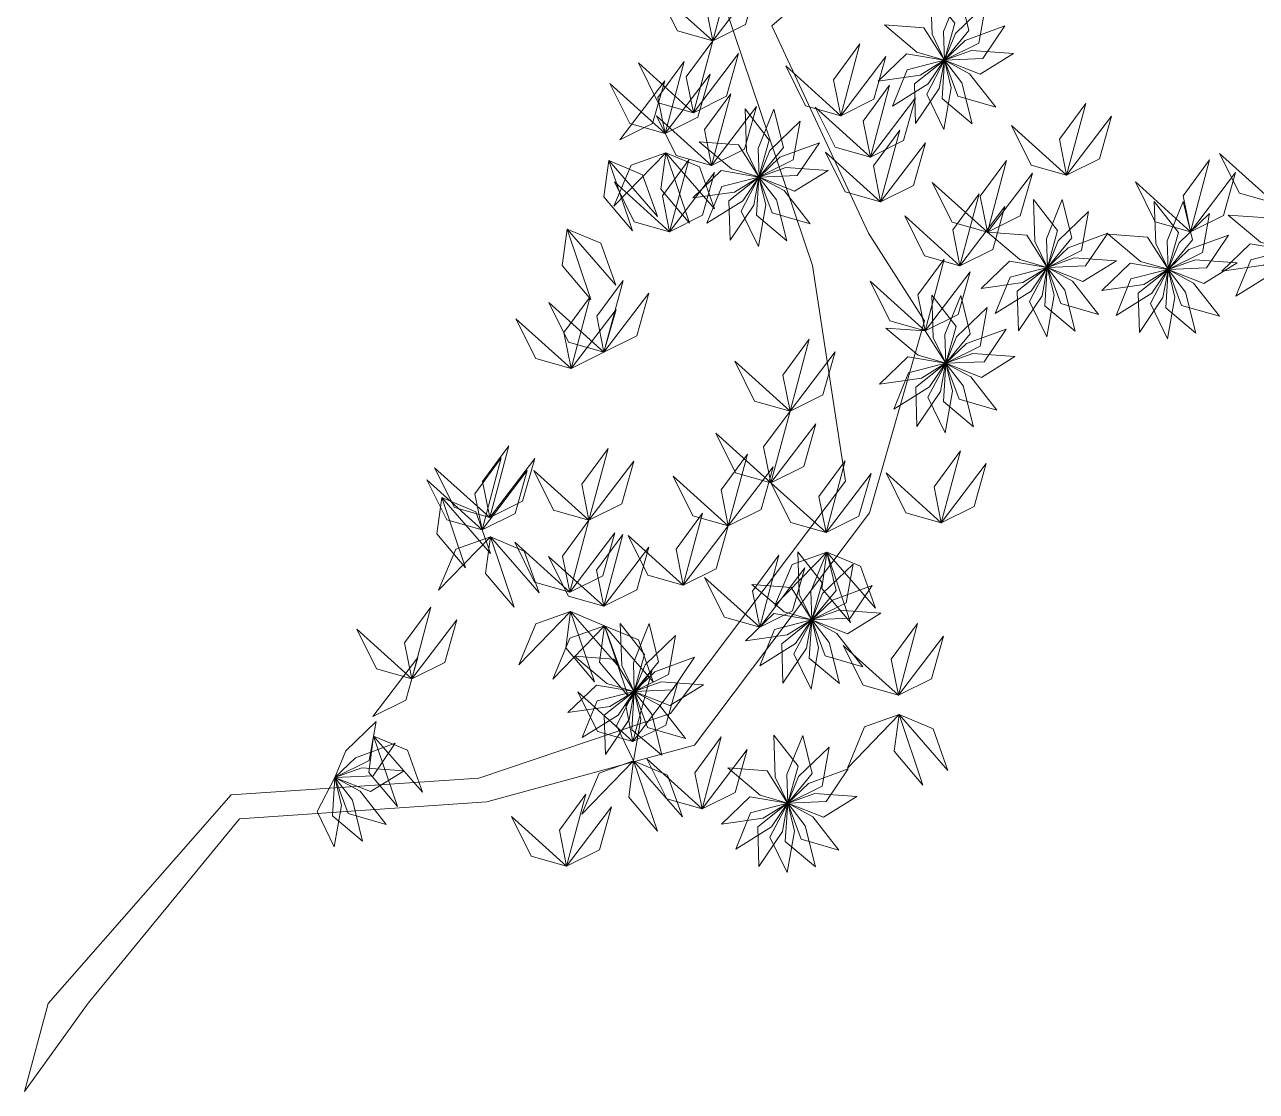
# Model space of a CAD drawing. Header units: inches. Extents: x -422522 to 22891, y -2973 to 414515.
# Drawn here: x 12101.3 to 12200.7, y 11305.6 to 11391.7 of the extents above; entities that cross this region are included whole.
import ezdxf

# ---------------------------------------------------------------- set-up
doc = ezdxf.new("R2010")
doc.units = ezdxf.units.IN
doc.header["$MEASUREMENT"] = 0
doc.layers.add('ARREDAMENTO', color=8, linetype='Continuous', lineweight=13)

msp = doc.modelspace()

# ---------------------------------------------------------------- linework, layer by layer
at = {"layer": 'ARREDAMENTO', "linetype": 'Continuous', "lineweight": 0}
msp.add_lwpolyline([(12162.45565, 11497.30445), (12175.40026, 11484.45842), (12182.53704, 11472.87968), (12180.10084, 11435.47286), (12183.38626, 11419.36586), (12155.73762, 11399.27151), (12164.86782, 11372.2256), (12167.5134, 11354.82657), (12153.39995, 11336.07371), (12137.94524, 11330.85616), (12117.96238, 11329.48995), (12103.19677, 11312.66894), (12101.28956, 11305.569), (12106.42061, 11312.6813), (12118.61453, 11327.5581), (12138.59739, 11328.92431), (12155.3441, 11333.50203), (12169.45755, 11352.25489), (12173.9118, 11367.74679), (12169.37134, 11374.822), (12161.57008, 11391.55647), (12184.06305, 11410.98626), (12214.43116, 11394.33834)], dxfattribs=at)
at = {"layer": 'ARREDAMENTO', "lineweight": 0}
for points in [[(12156.80956, 11390.35386), (12156.22462, 11393.26002), (12158.35202, 11396.15001), (12156.80956, 11390.35386)], [(12156.80956, 11390.35386), (12159.46337, 11391.67491), (12160.44037, 11395.12794), (12156.80956, 11390.35386)], [(12156.80956, 11390.35386), (12153.957, 11391.16061), (12152.35745, 11394.37298), (12156.80956, 11390.35386)], [(12174.38775, 11394.29119), (12174.50689, 11390.88484), (12175.51082, 11388.80812), (12176.34051, 11391.77891), (12174.38775, 11394.29119)], [(12176.71832, 11394.27222), (12175.44166, 11391.11191), (12175.51413, 11388.80639), (12177.48041, 11391.18288), (12176.71832, 11394.27222)], [(12178.83968, 11393.30696), (12176.38798, 11390.93914), (12175.51645, 11388.80347), (12178.27934, 11390.17474), (12178.83968, 11393.30696)], [(12170.67741, 11391.64134), (12173.28853, 11389.45058), (12175.5036, 11388.80706), (12173.85104, 11391.41148), (12170.67741, 11391.64134)], [(12180.38504, 11391.56232), (12177.18222, 11390.3964), (12175.51738, 11388.79985), (12178.59915, 11388.9288), (12180.38504, 11391.56232)], [(12155.26709, 11384.55771), (12154.68216, 11387.46387), (12156.80956, 11390.35386), (12155.26709, 11384.55771)], [(12167.15015, 11384.31582), (12166.56522, 11387.22198), (12168.69262, 11390.11197), (12167.15015, 11384.31582)], [(12155.26709, 11384.55771), (12157.92091, 11385.87876), (12158.8979, 11389.33179), (12155.26709, 11384.55771)], [(12167.15015, 11384.31582), (12169.80397, 11385.63687), (12170.78096, 11389.08989), (12167.15015, 11384.31582)], [(12170.16392, 11387.11092), (12173.53916, 11387.58546), (12175.49956, 11388.80098), (12172.45832, 11389.31558), (12170.16392, 11387.11092)], [(12181.08718, 11389.33995), (12177.68703, 11389.57754), (12175.51675, 11388.79617), (12178.38454, 11387.66051), (12181.08718, 11389.33995)], [(12155.26709, 11384.55771), (12152.41454, 11385.36446), (12150.81499, 11388.57683), (12155.26709, 11384.55771)], [(12152.96235, 11382.88753), (12152.37741, 11385.79368), (12154.50481, 11388.68368), (12152.96235, 11382.88753)], [(12167.15015, 11384.31582), (12164.2976, 11385.12256), (12162.69805, 11388.33493), (12167.15015, 11384.31582)], [(12171.31277, 11385.08311), (12174.2032, 11386.88945), (12175.49972, 11388.79725), (12172.5121, 11388.03038), (12171.31277, 11385.08311)], [(12173.18709, 11383.69788), (12175.09291, 11386.52371), (12175.50138, 11388.7939), (12173.08396, 11386.87816), (12173.18709, 11383.69788)], [(12175.46278, 11383.19478), (12176.05448, 11386.55146), (12175.50425, 11388.79153), (12174.07504, 11386.05815), (12175.46278, 11383.19478)], [(12177.74637, 11383.66077), (12176.92162, 11386.96792), (12175.50785, 11388.79052), (12175.31396, 11385.71215), (12177.74637, 11383.66077)], [(12179.64299, 11385.01529), (12177.5444, 11387.70107), (12175.51154, 11388.79107), (12176.5865, 11385.89997), (12179.64299, 11385.01529)], [(12149.30329, 11382.35408), (12151.95711, 11383.67513), (12152.9341, 11387.12815), (12149.30329, 11382.35408)], [(12152.96235, 11382.88753), (12155.61616, 11384.20858), (12156.59316, 11387.6616), (12152.96235, 11382.88753)], [(12152.96235, 11382.88753), (12150.10979, 11383.69427), (12148.51024, 11386.90664), (12152.96235, 11382.88753)], [(12156.72612, 11380.287), (12156.14119, 11383.19316), (12158.26859, 11386.08315), (12156.72612, 11380.287)], [(12169.53841, 11380.98092), (12168.95347, 11383.88708), (12171.08088, 11386.77707), (12169.53841, 11380.98092)], [(12156.72612, 11380.287), (12159.37994, 11381.60805), (12160.35693, 11385.06107), (12156.72612, 11380.287)], [(12169.53841, 11380.98092), (12166.68586, 11381.78767), (12165.08631, 11385.00004), (12169.53841, 11380.98092)], [(12169.53841, 11380.98092), (12172.19223, 11382.30197), (12173.16922, 11385.755), (12169.53841, 11380.98092)], [(12185.3707, 11379.51178), (12184.78576, 11382.41794), (12186.91316, 11385.30793), (12185.3707, 11379.51178)], [(12156.72612, 11380.287), (12153.87357, 11381.09375), (12152.27402, 11384.30612), (12156.72612, 11380.287)], [(12159.42041, 11384.85612), (12159.53954, 11381.44977), (12160.54348, 11379.37305), (12161.37316, 11382.34384), (12159.42041, 11384.85612)], [(12161.75098, 11384.83715), (12160.47432, 11381.67683), (12160.54679, 11379.37132), (12162.51307, 11381.74781), (12161.75098, 11384.83715)], [(12185.3707, 11379.51178), (12188.02451, 11380.83283), (12189.00151, 11384.28585), (12185.3707, 11379.51178)], [(12163.87234, 11383.87189), (12161.42064, 11381.50406), (12160.54911, 11379.3684), (12163.312, 11380.73967), (12163.87234, 11383.87189)], [(12170.35823, 11377.35716), (12169.77329, 11380.26332), (12171.90069, 11383.15331), (12170.35823, 11377.35716)], [(12185.3707, 11379.51178), (12182.51814, 11380.31852), (12180.91859, 11383.5309), (12185.3707, 11379.51178)], [(12155.71006, 11382.20627), (12158.32119, 11380.01551), (12160.53626, 11379.37198), (12158.8837, 11381.9764), (12155.71006, 11382.20627)], [(12165.4177, 11382.12725), (12162.21487, 11380.96132), (12160.55003, 11379.36478), (12163.63181, 11379.49373), (12165.4177, 11382.12725)], [(12170.35823, 11377.35716), (12173.01204, 11378.67821), (12173.98904, 11382.13123), (12170.35823, 11377.35716)], [(12153.01471, 11381.32054), (12150.22237, 11380.32517), (12148.84084, 11377.01318), (12153.01471, 11381.32054)], [(12153.01471, 11381.32054), (12152.62508, 11378.38182), (12154.94066, 11375.64029), (12153.01471, 11381.32054)], [(12153.01471, 11381.32054), (12155.75079, 11380.1796), (12156.95612, 11376.7995), (12153.01471, 11381.32054)], [(12170.35823, 11377.35716), (12167.50567, 11378.1639), (12165.90612, 11381.37627), (12170.35823, 11377.35716)], [(12202.16729, 11377.24695), (12199.31473, 11378.0537), (12197.71518, 11381.26607), (12202.16729, 11377.24695)], [(12148.41918, 11380.69676), (12148.02955, 11377.75804), (12150.34513, 11375.01651), (12148.41918, 11380.69676)], [(12148.41918, 11380.69676), (12151.15526, 11379.55582), (12152.36059, 11376.17572), (12148.41918, 11380.69676)], [(12153.33517, 11374.9548), (12152.75023, 11377.86096), (12154.87763, 11380.75095), (12153.33517, 11374.9548)], [(12166.11984, 11379.90488), (12162.71969, 11380.14246), (12160.54941, 11379.3611), (12163.4172, 11378.22543), (12166.11984, 11379.90488)], [(12178.97886, 11374.90737), (12178.39393, 11377.81353), (12180.52133, 11380.70352), (12178.97886, 11374.90737)], [(12195.36698, 11374.94657), (12194.78204, 11377.85273), (12196.90944, 11380.74272), (12195.36698, 11374.94657)], [(12153.33517, 11374.9548), (12155.98898, 11376.27585), (12156.96598, 11379.72888), (12153.33517, 11374.9548)], [(12155.19658, 11377.67585), (12158.57182, 11378.15039), (12160.53222, 11379.3659), (12157.49098, 11379.88051), (12155.19658, 11377.67585)], [(12156.34543, 11375.64803), (12159.23585, 11377.45438), (12160.53237, 11379.36217), (12157.54475, 11378.59531), (12156.34543, 11375.64803)], [(12158.21975, 11374.26281), (12160.12557, 11377.08863), (12160.53403, 11379.35883), (12158.11662, 11377.44309), (12158.21975, 11374.26281)], [(12160.49544, 11373.7597), (12161.08713, 11377.11639), (12160.53691, 11379.35645), (12159.10769, 11376.62308), (12160.49544, 11373.7597)], [(12162.77902, 11374.2257), (12161.95428, 11377.53284), (12160.5405, 11379.35545), (12160.34661, 11376.27708), (12162.77902, 11374.2257)], [(12164.67564, 11375.58022), (12162.57706, 11378.26599), (12160.54419, 11379.35599), (12161.61915, 11376.4649), (12164.67564, 11375.58022)], [(12178.97886, 11374.90737), (12181.63268, 11376.22842), (12182.60967, 11379.68144), (12178.97886, 11374.90737)], [(12195.36698, 11374.94657), (12198.02079, 11376.26762), (12198.99778, 11379.72065), (12195.36698, 11374.94657)], [(12153.33517, 11374.9548), (12150.48261, 11375.76155), (12148.88306, 11378.97392), (12153.33517, 11374.9548)], [(12178.97886, 11374.90737), (12176.12631, 11375.71411), (12174.52676, 11378.92649), (12178.97886, 11374.90737)], [(12195.36698, 11374.94657), (12192.51442, 11375.75332), (12190.91487, 11378.96569), (12195.36698, 11374.94657)], [(12176.76221, 11372.20459), (12176.17727, 11375.11075), (12178.30467, 11378.00074), (12176.76221, 11372.20459)], [(12182.68921, 11377.55722), (12182.80834, 11374.15086), (12183.81228, 11372.07415), (12184.64196, 11375.04494), (12182.68921, 11377.55722)], [(12185.01978, 11377.53824), (12183.74312, 11374.37793), (12183.81559, 11372.07242), (12185.78187, 11374.44891), (12185.01978, 11377.53824)], [(12192.43595, 11377.39967), (12192.55508, 11373.99332), (12193.55902, 11371.9166), (12194.3887, 11374.88739), (12192.43595, 11377.39967)], [(12194.76651, 11377.3807), (12193.48986, 11374.22039), (12193.56232, 11371.91487), (12195.52861, 11374.29136), (12194.76651, 11377.3807)], [(12176.76221, 11372.20459), (12173.90965, 11373.01134), (12172.3101, 11376.22371), (12176.76221, 11372.20459)], [(12176.76221, 11372.20459), (12179.41602, 11373.52565), (12180.39301, 11376.97867), (12176.76221, 11372.20459)], [(12187.14114, 11376.57299), (12184.68944, 11374.20516), (12183.81791, 11372.06949), (12186.5808, 11373.44077), (12187.14114, 11376.57299)], [(12196.88788, 11376.41544), (12194.43618, 11374.04762), (12193.56464, 11371.91195), (12196.32753, 11373.28322), (12196.88788, 11376.41544)], [(12198.39738, 11376.30028), (12201.0085, 11374.10951), (12203.22357, 11373.46599), (12201.57101, 11376.07041), (12198.39738, 11376.30028)], [(12145.05541, 11375.15782), (12144.66578, 11372.21909), (12146.98137, 11369.47757), (12145.05541, 11375.15782)], [(12145.05541, 11375.15782), (12147.7915, 11374.01687), (12148.99682, 11370.63677), (12145.05541, 11375.15782)], [(12178.97886, 11374.90737), (12181.58999, 11372.7166), (12183.80506, 11372.07308), (12182.1525, 11374.6775), (12178.97886, 11374.90737)], [(12188.68649, 11374.82834), (12185.48367, 11373.66242), (12183.81883, 11372.06588), (12186.90061, 11372.19483), (12188.68649, 11374.82834)], [(12188.7256, 11374.74982), (12191.33673, 11372.55906), (12193.55179, 11371.91554), (12191.89923, 11374.51996), (12188.7256, 11374.74982)], [(12198.43323, 11374.6708), (12195.23041, 11373.50488), (12193.56557, 11371.90833), (12196.64734, 11372.03728), (12198.43323, 11374.6708)], [(12197.88389, 11371.76985), (12201.25913, 11372.24439), (12203.21953, 11373.45991), (12200.17829, 11373.97451), (12197.88389, 11371.76985)], [(12199.03274, 11369.74204), (12201.92316, 11371.54839), (12203.21969, 11373.45618), (12200.23206, 11372.68931), (12199.03274, 11369.74204)], [(12173.95669, 11366.94519), (12173.37175, 11369.85135), (12175.49916, 11372.74134), (12173.95669, 11366.94519)], [(12178.46538, 11370.37695), (12181.84062, 11370.85149), (12183.80102, 11372.067), (12180.75978, 11372.5816), (12178.46538, 11370.37695)], [(12179.61423, 11368.34913), (12182.50465, 11370.15548), (12183.80117, 11372.06327), (12180.81355, 11371.2964), (12179.61423, 11368.34913)], [(12181.48855, 11366.96391), (12183.39437, 11369.78973), (12183.80283, 11372.05993), (12181.38542, 11370.14418), (12181.48855, 11366.96391)], [(12183.76424, 11366.4608), (12184.35593, 11369.81748), (12183.80571, 11372.05755), (12182.37649, 11369.32418), (12183.76424, 11366.4608)], [(12186.04782, 11366.92679), (12185.22308, 11370.23394), (12183.8093, 11372.05655), (12183.61541, 11368.97817), (12186.04782, 11366.92679)], [(12187.94444, 11368.28132), (12185.84586, 11370.96709), (12183.81299, 11372.05709), (12184.88795, 11369.166), (12187.94444, 11368.28132)], [(12189.38864, 11372.60598), (12185.98849, 11372.84356), (12183.81821, 11372.0622), (12186.686, 11370.92653), (12189.38864, 11372.60598)], [(12188.21211, 11370.2194), (12191.58735, 11370.69394), (12193.54775, 11371.90946), (12190.50651, 11372.42406), (12188.21211, 11370.2194)], [(12199.13537, 11372.44843), (12195.73523, 11372.68602), (12193.56495, 11371.90465), (12196.43274, 11370.76899), (12199.13537, 11372.44843)], [(12173.95669, 11366.94519), (12176.61051, 11368.26624), (12177.5875, 11371.71926), (12173.95669, 11366.94519)], [(12189.36097, 11368.19159), (12192.25139, 11369.99793), (12193.54791, 11371.90573), (12190.56029, 11371.13886), (12189.36097, 11368.19159)], [(12191.23528, 11366.80636), (12193.14111, 11369.63218), (12193.54957, 11371.90238), (12191.13215, 11369.98664), (12191.23528, 11366.80636)], [(12193.51098, 11366.30325), (12194.10267, 11369.65994), (12193.55244, 11371.90001), (12192.12323, 11369.16663), (12193.51098, 11366.30325)], [(12195.79456, 11366.76925), (12194.96981, 11370.0764), (12193.55604, 11371.899), (12193.36215, 11368.82063), (12195.79456, 11366.76925)], [(12197.69118, 11368.12377), (12195.5926, 11370.80955), (12193.55973, 11371.89955), (12194.63469, 11369.00845), (12197.69118, 11368.12377)], [(12148.03472, 11365.22842), (12147.44979, 11368.13458), (12149.57719, 11371.02457), (12148.03472, 11365.22842)], [(12173.95669, 11366.94519), (12171.10414, 11367.75193), (12169.50459, 11370.9643), (12173.95669, 11366.94519)], [(12148.03472, 11365.22842), (12145.18217, 11366.03517), (12143.58262, 11369.24754), (12148.03472, 11365.22842)], [(12145.38091, 11363.90737), (12144.79597, 11366.81353), (12146.92337, 11369.70352), (12145.38091, 11363.90737)], [(12148.03472, 11365.22842), (12150.68854, 11366.54947), (12151.66553, 11370.00249), (12148.03472, 11365.22842)], [(12174.49341, 11369.8249), (12174.61254, 11366.41855), (12175.61648, 11364.34183), (12176.44616, 11367.31262), (12174.49341, 11369.8249)], [(12176.82397, 11369.80593), (12175.54732, 11366.64562), (12175.61978, 11364.3401), (12177.58606, 11366.71659), (12176.82397, 11369.80593)], [(12145.38091, 11363.90737), (12148.03472, 11365.22842), (12149.01172, 11368.68144), (12145.38091, 11363.90737)], [(12178.94534, 11368.84067), (12176.49364, 11366.47284), (12175.6221, 11364.33718), (12178.38499, 11365.70845), (12178.94534, 11368.84067)], [(12145.38091, 11363.90737), (12142.52835, 11364.71412), (12140.9288, 11367.92649), (12145.38091, 11363.90737)], [(12170.78306, 11367.17505), (12173.39419, 11364.98429), (12175.60925, 11364.34077), (12173.95669, 11366.94519), (12170.78306, 11367.17505)], [(12180.49069, 11367.09603), (12177.28787, 11365.93011), (12175.62303, 11364.33356), (12178.7048, 11364.46251), (12180.49069, 11367.09603)], [(12163.0483, 11360.47852), (12162.46336, 11363.38468), (12164.59076, 11366.27467), (12163.0483, 11360.47852)], [(12163.0483, 11360.47852), (12165.70211, 11361.79957), (12166.6791, 11365.2526), (12163.0483, 11360.47852)], [(12181.19283, 11364.87366), (12177.79269, 11365.11125), (12175.62241, 11364.32988), (12178.4902, 11363.19421), (12181.19283, 11364.87366)], [(12163.0483, 11360.47852), (12160.19574, 11361.28527), (12158.59619, 11364.49764), (12163.0483, 11360.47852)], [(12170.26957, 11362.64463), (12173.64481, 11363.11917), (12175.60521, 11364.33469), (12172.56397, 11364.84929), (12170.26957, 11362.64463)], [(12171.41843, 11360.61682), (12174.30885, 11362.42316), (12175.60537, 11364.33096), (12172.61775, 11363.56409), (12171.41843, 11360.61682)], [(12173.29274, 11359.23159), (12175.19857, 11362.05741), (12175.60703, 11364.32761), (12173.18961, 11362.41187), (12173.29274, 11359.23159)], [(12175.56844, 11358.72848), (12176.16013, 11362.08517), (12175.6099, 11364.32523), (12174.18069, 11361.59186), (12175.56844, 11358.72848)], [(12177.85202, 11359.19448), (12177.02727, 11362.50163), (12175.6135, 11364.32423), (12175.41961, 11361.24586), (12177.85202, 11359.19448)], [(12179.74864, 11360.549), (12177.65006, 11363.23478), (12175.61719, 11364.32478), (12176.69215, 11361.43368), (12179.74864, 11360.549)], [(12161.50583, 11354.68237), (12160.92089, 11357.58853), (12163.0483, 11360.47852), (12161.50583, 11354.68237)], [(12161.50583, 11354.68237), (12164.15965, 11356.00342), (12165.13664, 11359.45645), (12161.50583, 11354.68237)], [(12161.50583, 11354.68237), (12158.65328, 11355.48912), (12157.05373, 11358.70149), (12161.50583, 11354.68237)], [(12138.8151, 11351.88363), (12138.23017, 11354.78979), (12140.35757, 11357.67978), (12138.8151, 11351.88363)], [(12146.82834, 11351.65975), (12146.2434, 11354.56591), (12148.3708, 11357.4559), (12146.82834, 11351.65975)], [(12175.25433, 11351.46127), (12174.66939, 11354.36743), (12176.79679, 11357.25742), (12175.25433, 11351.46127)], [(12138.20429, 11350.89496), (12137.61935, 11353.80112), (12139.74675, 11356.69111), (12138.20429, 11350.89496)], [(12138.8151, 11351.88363), (12141.46892, 11353.20468), (12142.44591, 11356.65771), (12138.8151, 11351.88363)], [(12146.82834, 11351.65975), (12149.48215, 11352.9808), (12150.45914, 11356.43382), (12146.82834, 11351.65975)], [(12158.06837, 11351.20113), (12157.48344, 11354.10729), (12159.61084, 11356.99728), (12158.06837, 11351.20113)], [(12165.95794, 11350.66325), (12165.373, 11353.56941), (12167.5004, 11356.4594), (12165.95794, 11350.66325)], [(12175.25433, 11351.46127), (12177.90814, 11352.78232), (12178.88513, 11356.23534), (12175.25433, 11351.46127)], [(12138.8151, 11351.88363), (12135.96255, 11352.69038), (12134.363, 11355.90275), (12138.8151, 11351.88363)], [(12138.20429, 11350.89496), (12140.8581, 11352.21601), (12141.8351, 11355.66904), (12138.20429, 11350.89496)], [(12146.82834, 11351.65975), (12143.97578, 11352.4665), (12142.37623, 11355.67887), (12146.82834, 11351.65975)], [(12158.06837, 11351.20113), (12155.21582, 11352.00788), (12153.61627, 11355.22025), (12158.06837, 11351.20113)], [(12158.06837, 11351.20113), (12160.72219, 11352.52218), (12161.69918, 11355.97521), (12158.06837, 11351.20113)], [(12165.95794, 11350.66325), (12168.61175, 11351.9843), (12169.58874, 11355.43733), (12165.95794, 11350.66325)], [(12175.25433, 11351.46127), (12172.40177, 11352.26801), (12170.80222, 11355.48039), (12175.25433, 11351.46127)], [(12138.20429, 11350.89496), (12135.35173, 11351.70171), (12133.75218, 11354.91408), (12138.20429, 11350.89496)], [(12165.95794, 11350.66325), (12163.10538, 11351.47), (12161.50583, 11354.68237), (12165.95794, 11350.66325)], [(12134.94809, 11353.49445), (12134.55847, 11350.55573), (12136.87405, 11347.8142), (12134.94809, 11353.49445)], [(12134.94809, 11353.49445), (12137.68418, 11352.35351), (12138.88951, 11348.97341), (12134.94809, 11353.49445)], [(12154.43757, 11346.42706), (12153.85263, 11349.33322), (12155.98003, 11352.22321), (12154.43757, 11346.42706)], [(12145.28587, 11345.8636), (12144.70093, 11348.76976), (12146.82834, 11351.65975), (12145.28587, 11345.8636)], [(12154.43757, 11346.42706), (12157.09138, 11347.74811), (12158.06837, 11351.20113), (12154.43757, 11346.42706)], [(12138.86747, 11350.31665), (12136.07513, 11349.32127), (12134.6936, 11346.00929), (12138.86747, 11350.31665)], [(12138.86747, 11350.31665), (12138.47784, 11347.37792), (12140.79342, 11344.6364), (12138.86747, 11350.31665)], [(12138.86747, 11350.31665), (12141.60355, 11349.1757), (12142.80888, 11345.7956), (12138.86747, 11350.31665)], [(12145.28587, 11345.8636), (12147.93969, 11347.18465), (12148.91668, 11350.63767), (12145.28587, 11345.8636)], [(12148.02196, 11344.72266), (12147.43702, 11347.62881), (12149.56442, 11350.51881), (12148.02196, 11344.72266)], [(12154.43757, 11346.42706), (12151.58501, 11347.23381), (12149.98546, 11350.44618), (12154.43757, 11346.42706)], [(12145.28587, 11345.8636), (12142.43332, 11346.67035), (12140.83377, 11349.88272), (12145.28587, 11345.8636)], [(12148.02196, 11344.72266), (12150.67577, 11346.04371), (12151.65276, 11349.49673), (12148.02196, 11344.72266)], [(12148.02196, 11344.72266), (12145.1694, 11345.5294), (12143.56985, 11348.74177), (12148.02196, 11344.72266)], [(12160.6031, 11343.0373), (12160.01816, 11345.94346), (12162.14556, 11348.83345), (12160.6031, 11343.0373)], [(12166.0103, 11349.09627), (12163.21796, 11348.10089), (12161.83643, 11344.78891), (12166.0103, 11349.09627)], [(12163.67973, 11349.11524), (12163.79886, 11345.70889), (12164.8028, 11343.63217), (12165.63248, 11346.60296), (12163.67973, 11349.11524)], [(12166.0103, 11349.09627), (12164.73364, 11345.93596), (12164.80611, 11343.63044), (12166.77239, 11346.00693), (12166.0103, 11349.09627)], [(12166.0103, 11349.09627), (12165.62067, 11346.15754), (12167.93625, 11343.41602), (12166.0103, 11349.09627)], [(12166.0103, 11349.09627), (12168.74638, 11347.95532), (12169.95171, 11344.57522), (12166.0103, 11349.09627)], [(12160.6031, 11343.0373), (12163.25691, 11344.35835), (12164.2339, 11347.81137), (12160.6031, 11343.0373)], [(12168.13166, 11348.13101), (12165.67996, 11345.76318), (12164.80843, 11343.62752), (12167.57132, 11344.99879), (12168.13166, 11348.13101)], [(12160.6031, 11343.0373), (12157.75054, 11343.84405), (12156.15099, 11347.05642), (12160.6031, 11343.0373)], [(12159.96938, 11346.46539), (12162.58051, 11344.27463), (12164.79558, 11343.6311), (12163.14302, 11346.23552), (12159.96938, 11346.46539)], [(12169.67702, 11346.38637), (12166.47419, 11345.22044), (12164.80935, 11343.6239), (12167.89113, 11343.75285), (12169.67702, 11346.38637)], [(12132.53646, 11338.86013), (12131.95152, 11341.76629), (12134.07892, 11344.65628), (12132.53646, 11338.86013)], [(12145.33823, 11344.29661), (12142.5459, 11343.30124), (12141.16436, 11339.98925), (12145.33823, 11344.29661)], [(12145.33823, 11344.29661), (12144.94861, 11341.35789), (12147.26419, 11338.61636), (12145.33823, 11344.29661)], [(12145.33823, 11344.29661), (12148.07432, 11343.15567), (12149.27964, 11339.77557), (12145.33823, 11344.29661)], [(12170.37916, 11344.164), (12166.97901, 11344.40158), (12164.80873, 11343.62022), (12167.67652, 11342.48455), (12170.37916, 11344.164)], [(12132.53646, 11338.86013), (12135.19027, 11340.18118), (12136.16727, 11343.63421), (12132.53646, 11338.86013)], [(12149.35552, 11343.33784), (12149.47465, 11339.93149), (12150.47859, 11337.85477), (12151.30827, 11340.82557), (12149.35552, 11343.33784)], [(12151.68609, 11343.31887), (12150.40943, 11340.15856), (12150.4819, 11337.85305), (12152.44818, 11340.22954), (12151.68609, 11343.31887)], [(12159.4559, 11341.93497), (12162.83114, 11342.40951), (12164.79154, 11343.62502), (12161.7503, 11344.13963), (12159.4559, 11341.93497)], [(12160.60475, 11339.90715), (12163.49517, 11341.7135), (12164.79169, 11343.62129), (12161.80407, 11342.85443), (12160.60475, 11339.90715)], [(12162.47907, 11338.52193), (12164.38489, 11341.34775), (12164.79335, 11343.61795), (12162.37594, 11341.70221), (12162.47907, 11338.52193)], [(12164.75476, 11338.01882), (12165.34645, 11341.37551), (12164.79623, 11343.61557), (12163.36701, 11340.8822), (12164.75476, 11338.01882)], [(12167.03834, 11338.48482), (12166.2136, 11341.79196), (12164.79982, 11343.61457), (12164.60593, 11340.5362), (12167.03834, 11338.48482)], [(12168.93496, 11339.83934), (12166.83638, 11342.52511), (12164.80351, 11343.61511), (12165.87847, 11340.72402), (12168.93496, 11339.83934)], [(12171.7993, 11337.54155), (12171.21437, 11340.44771), (12173.34177, 11343.3377), (12171.7993, 11337.54155)], [(12132.53646, 11338.86013), (12129.6839, 11339.66688), (12128.08435, 11342.87925), (12132.53646, 11338.86013)], [(12148.07432, 11343.15567), (12145.28198, 11342.1603), (12143.90045, 11338.84831), (12148.07432, 11343.15567)], [(12148.07432, 11343.15567), (12147.68469, 11340.21695), (12150.00027, 11337.47542), (12148.07432, 11343.15567)], [(12148.07432, 11343.15567), (12150.8104, 11342.01473), (12152.01573, 11338.63463), (12148.07432, 11343.15567)], [(12153.80745, 11342.35361), (12151.35575, 11339.98579), (12150.48421, 11337.85012), (12153.24711, 11339.22139), (12153.80745, 11342.35361)], [(12171.7993, 11337.54155), (12174.45312, 11338.8626), (12175.43011, 11342.31562), (12171.7993, 11337.54155)], [(12171.7993, 11337.54155), (12168.94675, 11338.34829), (12167.3472, 11341.56067), (12171.7993, 11337.54155)], [(12129.39415, 11335.81257), (12132.04796, 11337.13362), (12133.02495, 11340.58664), (12129.39415, 11335.81257)], [(12145.64517, 11340.688), (12148.2563, 11338.49723), (12150.47137, 11337.85371), (12148.8188, 11340.45813), (12145.64517, 11340.688)], [(12155.3528, 11340.60897), (12152.14998, 11339.44305), (12150.48514, 11337.84651), (12153.56692, 11337.97546), (12155.3528, 11340.60897)], [(12150.37819, 11333.80841), (12149.79325, 11336.71457), (12151.92065, 11339.60456), (12150.37819, 11333.80841)], [(12145.13168, 11336.15757), (12148.50692, 11336.63211), (12150.46733, 11337.84763), (12147.42608, 11338.36223), (12145.13168, 11336.15757)], [(12150.37819, 11333.80841), (12153.032, 11335.12946), (12154.00899, 11338.58249), (12150.37819, 11333.80841)], [(12156.05494, 11338.38661), (12152.6548, 11338.62419), (12150.48452, 11337.84283), (12153.35231, 11336.70716), (12156.05494, 11338.38661)], [(12150.37819, 11333.80841), (12147.52563, 11334.61516), (12145.92608, 11337.82753), (12150.37819, 11333.80841)], [(12146.28054, 11334.12976), (12149.17096, 11335.9361), (12150.46748, 11337.8439), (12147.47986, 11337.07703), (12146.28054, 11334.12976)], [(12148.15485, 11332.74454), (12150.06068, 11335.57036), (12150.46914, 11337.84056), (12148.05173, 11335.92481), (12148.15485, 11332.74454)], [(12150.43055, 11332.24143), (12151.02224, 11335.59811), (12150.47202, 11337.83818), (12149.0428, 11335.10481), (12150.43055, 11332.24143)], [(12152.71413, 11332.70742), (12151.88938, 11336.01457), (12150.47561, 11337.83717), (12150.28172, 11334.7588), (12152.71413, 11332.70742)], [(12154.61075, 11334.06195), (12152.51217, 11336.74772), (12150.4793, 11337.83772), (12151.55426, 11334.94662), (12154.61075, 11334.06195)], [(12129.65484, 11335.41015), (12127.20315, 11333.04232), (12126.33161, 11330.90666), (12129.0945, 11332.27793), (12129.65484, 11335.41015)], [(12171.85167, 11335.97456), (12169.05933, 11334.97919), (12167.6778, 11331.6672), (12171.85167, 11335.97456)], [(12171.85167, 11335.97456), (12171.46204, 11333.03584), (12173.77762, 11330.29431), (12171.85167, 11335.97456)], [(12171.85167, 11335.97456), (12174.58775, 11334.83362), (12175.79308, 11331.45352), (12171.85167, 11335.97456)], [(12161.74234, 11334.32313), (12161.86147, 11330.91678), (12162.8654, 11328.84006), (12163.69509, 11331.81085), (12161.74234, 11334.32313)], [(12164.0729, 11334.30416), (12162.79625, 11331.14385), (12162.86871, 11328.83833), (12164.83499, 11331.21482), (12164.0729, 11334.30416)], [(12131.2002, 11333.66551), (12127.99738, 11332.49959), (12126.33254, 11330.90304), (12129.41431, 11331.03199), (12131.2002, 11333.66551)], [(12129.44651, 11334.24558), (12129.05688, 11331.30686), (12131.37246, 11328.56533), (12129.44651, 11334.24558)], [(12129.44651, 11334.24558), (12132.18259, 11333.10464), (12133.38792, 11329.72454), (12129.44651, 11334.24558)], [(12155.95726, 11328.37893), (12155.37233, 11331.28509), (12157.49973, 11334.17508), (12155.95726, 11328.37893)], [(12166.19426, 11333.3389), (12163.74257, 11330.97107), (12162.87103, 11328.83541), (12165.63392, 11330.20668), (12166.19426, 11333.3389)], [(12155.95726, 11328.37893), (12153.10471, 11329.18568), (12151.50516, 11332.39805), (12155.95726, 11328.37893)], [(12155.95726, 11328.37893), (12158.61108, 11329.69998), (12159.58807, 11333.15301), (12155.95726, 11328.37893)], [(12131.90234, 11331.44314), (12128.5022, 11331.68073), (12126.33191, 11330.89936), (12129.19971, 11329.7637), (12131.90234, 11331.44314)], [(12150.43055, 11332.24143), (12147.63821, 11331.24605), (12146.25668, 11327.93407), (12150.43055, 11332.24143)], [(12150.43055, 11332.24143), (12150.04092, 11329.3027), (12152.3565, 11326.56118), (12150.43055, 11332.24143)], [(12150.43055, 11332.24143), (12153.16663, 11331.10048), (12154.37196, 11327.72038), (12150.43055, 11332.24143)], [(12158.03199, 11331.67328), (12160.64311, 11329.48252), (12162.85818, 11328.839), (12161.20562, 11331.44342), (12158.03199, 11331.67328)], [(12167.73962, 11331.59426), (12164.5368, 11330.42834), (12162.87196, 11328.83179), (12165.95373, 11328.96074), (12167.73962, 11331.59426)], [(12126.27794, 11325.29796), (12126.86964, 11328.65465), (12126.31941, 11330.89472), (12124.8902, 11328.16134), (12126.27794, 11325.29796)], [(12128.56153, 11325.76396), (12127.73678, 11329.07111), (12126.32301, 11330.89371), (12126.12912, 11327.81534), (12128.56153, 11325.76396)], [(12130.45815, 11327.11848), (12128.35956, 11329.80426), (12126.3267, 11330.89426), (12127.40166, 11328.00316), (12130.45815, 11327.11848)], [(12145.02408, 11323.74701), (12144.43914, 11326.65316), (12146.56655, 11329.54316), (12145.02408, 11323.74701)], [(12157.5185, 11327.14286), (12160.89374, 11327.6174), (12162.85414, 11328.83292), (12159.8129, 11329.34752), (12157.5185, 11327.14286)], [(12168.44176, 11329.37189), (12165.04162, 11329.60948), (12162.87133, 11328.82811), (12165.73913, 11327.69244), (12168.44176, 11329.37189)], [(12145.02408, 11323.74701), (12147.6779, 11325.06806), (12148.65489, 11328.52108), (12145.02408, 11323.74701)], [(12158.66735, 11325.11505), (12161.55778, 11326.92139), (12162.8543, 11328.82919), (12159.86668, 11328.06232), (12158.66735, 11325.11505)], [(12160.54167, 11323.72982), (12162.4475, 11326.55564), (12162.85596, 11328.82584), (12160.43854, 11326.9101), (12160.54167, 11323.72982)], [(12162.81736, 11323.22671), (12163.40906, 11326.5834), (12162.85883, 11328.82346), (12161.42962, 11326.09009), (12162.81736, 11323.22671)], [(12165.10095, 11323.69271), (12164.2762, 11326.99986), (12162.86243, 11328.82246), (12162.66854, 11325.74409), (12165.10095, 11323.69271)], [(12166.99757, 11325.04723), (12164.89898, 11327.73301), (12162.86612, 11328.82301), (12163.94108, 11325.93191), (12166.99757, 11325.04723)], [(12145.02408, 11323.74701), (12142.17153, 11324.55375), (12140.57198, 11327.76612), (12145.02408, 11323.74701)]]:
    msp.add_lwpolyline(points, dxfattribs=at)

doc.saveas('drawing.dxf')
